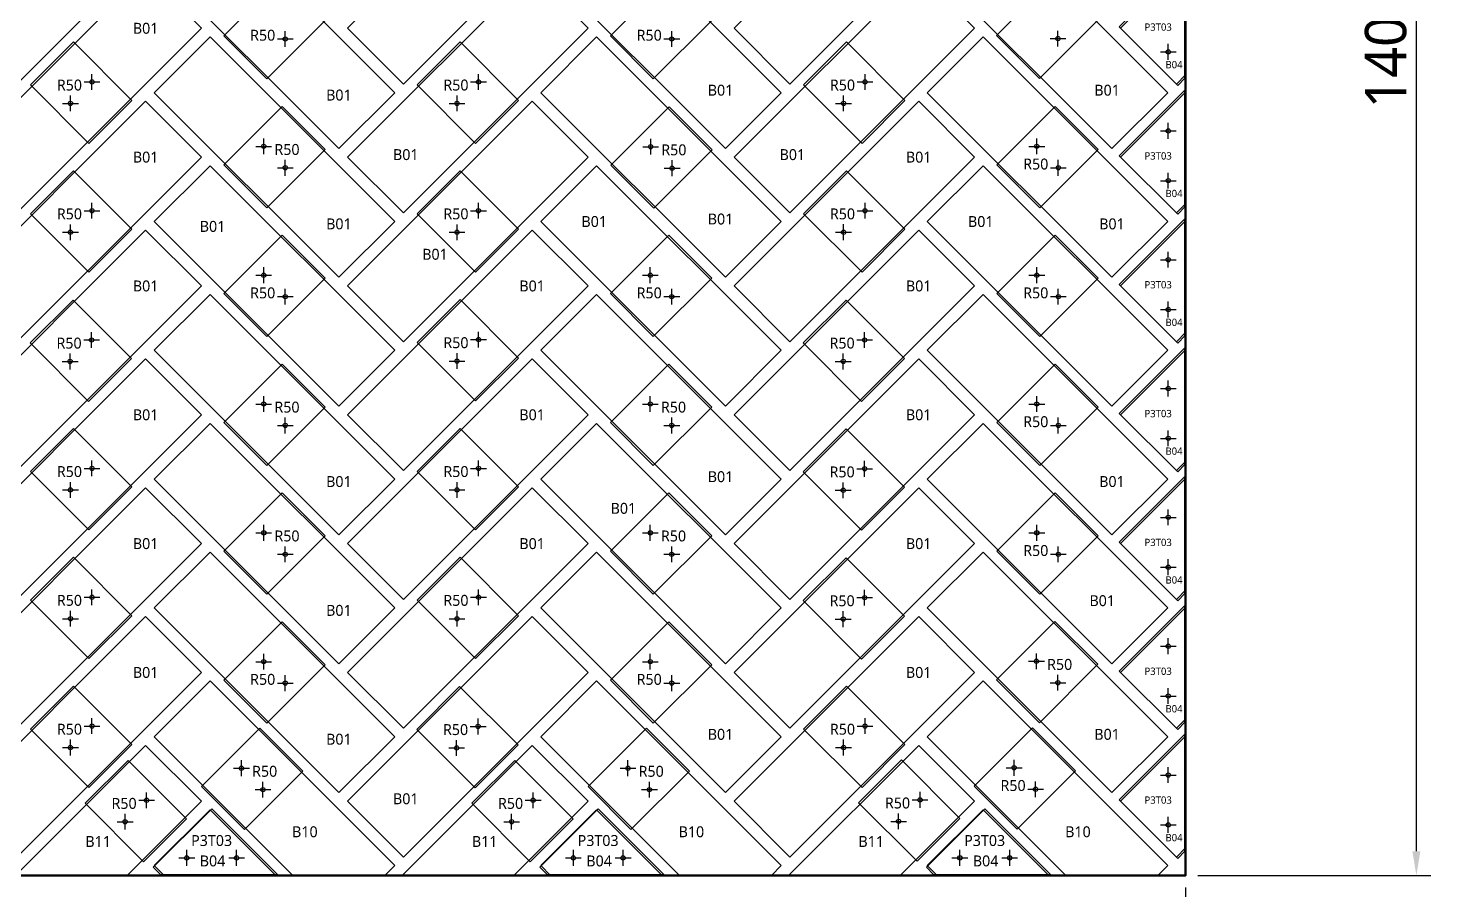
# Model space of a CAD drawing. Header units: millimetres. Extents: x -190 to 7814, y -8114 to 208.
# Drawn here: x 5692 to 6847, y -2967 to -2258 of the extents above; entities that cross this region are included whole.
import ezdxf
from ezdxf.enums import TextEntityAlignment as Align

# ---------------------------------------------------------------- set-up
doc = ezdxf.new("R2010")
doc.units = ezdxf.units.MM
for name, color, linetype in [('BOARD', 7, 'Continuous'), ('DIM', 8, 'Continuous'), ('P3_CLIP_PK_3T03', 34, 'Continuous'), ('P3_CLIP_R50', 3, 'Continuous'), ('P3_HOLE', 1, 'Continuous'), ('P3_SLIP', 7, 'Continuous'), ('P3_TXT_B', 7, 'Continuous')]:
    doc.layers.add(name, color=color, linetype=linetype)
doc.styles.add('CN', font='msyh.ttc')
doc.dimstyles.new('MM', dxfattribs={"dimtxt": 34, "dimasz": 20, "dimexe": 12, "dimexo": 10, "dimgap": 8, "dimtad": 1, "dimdec": 1, "dimdsep": 46, "dimtxsty": 'CN', "dimcen": 2.5, "dimazin": 3, "dimtfac": 1, "dimtmove": 0, "dimatfit": 3})

msp = doc.modelspace()

# ---------------------------------------------------------------- linework, layer by layer
at = {"layer": 'BOARD', "lineweight": 50}
msp.add_lwpolyline([(5145, -2955.5), (6645, -2955.5), (6645, -1554), (5145, -1554)], close=True, dxfattribs=at)
at = {"layer": 'P3_CLIP_PK_3T03'}
for points in [[(6644.5, -2299.01), (6644.5, -2202.85), (6590.44, -2256.91), (6638.52, -2304.99)], [(6644.5, -2405.07), (6644.5, -2308.91), (6590.44, -2362.97), (6638.52, -2411.05)], [(6644.5, -2511.14), (6644.5, -2414.98), (6590.44, -2469.04), (6638.52, -2517.12)], [(6644.5, -2617.21), (6644.5, -2521.05), (6590.44, -2575.11), (6638.52, -2623.19)], [(6644.5, -2723.27), (6644.5, -2627.11), (6590.44, -2681.17), (6638.52, -2729.25)], [(6644.5, -2829.34), (6644.5, -2733.18), (6590.44, -2787.24), (6638.52, -2835.32)], [(6644.5, -2935.41), (6644.5, -2839.24), (6590.44, -2893.3), (6638.52, -2941.39)], [(5801.21, -2954.72), (5897.37, -2954.72), (5843.31, -2900.66), (5795.23, -2948.74)], [(6119.41, -2954.72), (6215.57, -2954.72), (6161.51, -2900.66), (6113.43, -2948.74)], [(6437.6, -2954.72), (6533.77, -2954.71), (6479.7, -2900.66), (6431.62, -2948.74)]]:
    msp.add_lwpolyline(points, close=True, dxfattribs=at)
at = {"layer": 'P3_CLIP_R50'}
for points in [[(5936.72, -2251.6), (5901.36, -2216.25), (5853.28, -2264.33), (5888.64, -2299.69)], [(6254.92, -2251.6), (6219.56, -2216.25), (6171.48, -2264.33), (6206.83, -2299.69)], [(6572.8, -2251.29), (6537.44, -2215.93), (6489.36, -2264.01), (6524.72, -2299.37)], [(5777.62, -2317.36), (5742.27, -2352.72), (5694.18, -2304.64), (5729.54, -2269.28)], [(6095.82, -2317.36), (6060.46, -2352.72), (6012.38, -2304.64), (6047.73, -2269.28)], [(6414.02, -2317.36), (6378.66, -2352.72), (6330.58, -2304.64), (6365.93, -2269.28)], [(5936.72, -2357.67), (5901.36, -2322.31), (5853.28, -2370.4), (5888.64, -2405.75)], [(6255.23, -2357.99), (6219.88, -2322.63), (6171.79, -2370.71), (6207.15, -2406.07)], [(6573.11, -2357.67), (6537.76, -2322.32), (6489.68, -2370.4), (6525.03, -2405.75)], [(5777.62, -2423.43), (5742.27, -2458.79), (5694.18, -2410.7), (5729.54, -2375.35)], [(6095.82, -2423.43), (6060.46, -2458.78), (6012.38, -2410.7), (6047.73, -2375.35)], [(6414.01, -2423.43), (6378.66, -2458.78), (6330.58, -2410.7), (6365.93, -2375.35)], [(5936.72, -2463.73), (5901.36, -2428.38), (5853.28, -2476.46), (5888.64, -2511.82)], [(6254.92, -2463.73), (6219.56, -2428.38), (6171.48, -2476.46), (6206.83, -2511.82)], [(6573.12, -2463.73), (6537.76, -2428.38), (6489.68, -2476.46), (6525.03, -2511.82)], [(5777.31, -2529.81), (5741.95, -2565.17), (5693.87, -2517.09), (5729.22, -2481.73)], [(6095.82, -2529.5), (6060.46, -2564.85), (6012.38, -2516.77), (6047.74, -2481.41)], [(6413.7, -2529.81), (6378.34, -2565.17), (6330.26, -2517.09), (6365.62, -2481.73)], [(5936.72, -2569.8), (5901.36, -2534.45), (5853.28, -2582.53), (5888.64, -2617.88)], [(6254.92, -2569.8), (6219.56, -2534.45), (6171.48, -2582.53), (6206.83, -2617.88)], [(6573.11, -2569.8), (6537.76, -2534.45), (6489.68, -2582.53), (6525.03, -2617.88)], [(5777.62, -2635.56), (5742.27, -2670.92), (5694.18, -2622.83), (5729.54, -2587.48)], [(6095.82, -2635.56), (6060.46, -2670.92), (6012.38, -2622.83), (6047.73, -2587.48)], [(6413.7, -2635.88), (6378.34, -2671.23), (6330.26, -2623.15), (6365.62, -2587.79)], [(5936.72, -2675.87), (5901.36, -2640.51), (5853.28, -2688.6), (5888.64, -2723.95)], [(6254.92, -2675.87), (6219.56, -2640.51), (6171.48, -2688.6), (6206.83, -2723.95)], [(6573.11, -2675.87), (6537.76, -2640.51), (6489.68, -2688.6), (6525.03, -2723.95)], [(5777.62, -2741.63), (5742.27, -2776.98), (5694.18, -2728.9), (5729.54, -2693.55)], [(6095.82, -2741.63), (6060.46, -2776.98), (6012.38, -2728.9), (6047.73, -2693.54)], [(6413.7, -2741.94), (6378.34, -2777.3), (6330.26, -2729.22), (6365.62, -2693.86)], [(5936.72, -2781.93), (5901.36, -2746.58), (5853.28, -2794.66), (5888.64, -2830.02)], [(6254.92, -2781.93), (6219.56, -2746.58), (6171.48, -2794.66), (6206.83, -2830.02)], [(6572.8, -2781.62), (6537.44, -2746.26), (6489.36, -2794.34), (6524.72, -2829.7)], [(5777.62, -2847.7), (5742.27, -2883.05), (5694.18, -2834.97), (5729.54, -2799.61)], [(6095.5, -2848.01), (6060.15, -2883.37), (6012.06, -2835.28), (6047.42, -2799.93)], [(6414.02, -2847.69), (6378.66, -2883.05), (6330.58, -2834.97), (6365.93, -2799.61)], [(5918.35, -2869.63), (5882.99, -2834.27), (5834.91, -2882.36), (5870.27, -2917.71)], [(6236.55, -2869.63), (6201.19, -2834.27), (6153.11, -2882.36), (6188.46, -2917.71)], [(6554.43, -2869.31), (6519.07, -2833.96), (6470.99, -2882.04), (6506.34, -2917.4)], [(5822.59, -2908.78), (5787.24, -2944.14), (5739.16, -2896.06), (5774.51, -2860.7)], [(6140.79, -2908.78), (6105.44, -2944.14), (6057.35, -2896.06), (6092.71, -2860.7)], [(6459.31, -2908.47), (6423.95, -2943.82), (6375.87, -2895.74), (6411.22, -2860.38)]]:
    msp.add_lwpolyline(points, close=True, dxfattribs=at)
at = {"layer": 'P3_HOLE'}
for p, q in [((5903.84, -2273.31), (5903.84, -2260.31)), ((6222.04, -2273.31), (6222.04, -2260.31)), ((6539.92, -2272.99), (6539.92, -2259.99)), ((5897.34, -2266.81), (5910.34, -2266.81)), ((6215.54, -2266.81), (6228.54, -2266.81)), ((6533.42, -2266.49), (6546.42, -2266.49)), ((6630.75, -2283.91), (6630.75, -2270.91)), ((6624.25, -2277.41), (6637.25, -2277.41)), ((5744.74, -2308.66), (5744.74, -2295.66)), ((6062.94, -2308.66), (6062.94, -2295.66)), ((6381.14, -2308.66), (6381.14, -2295.66)), ((5738.24, -2302.16), (5751.24, -2302.16)), ((6056.44, -2302.16), (6069.44, -2302.16)), ((6374.64, -2302.16), (6387.64, -2302.16)), ((5720.56, -2319.84), (5733.56, -2319.84)), ((5727.06, -2326.34), (5727.06, -2313.34)), ((6038.76, -2319.84), (6051.76, -2319.84)), ((6045.26, -2326.34), (6045.26, -2313.34)), ((6356.96, -2319.84), (6369.96, -2319.84)), ((6363.46, -2326.34), (6363.46, -2313.34)), ((6624.25, -2342.46), (6637.25, -2342.46)), ((6630.75, -2348.96), (6630.75, -2335.96)), ((5879.66, -2355.19), (5892.66, -2355.19)), ((5886.16, -2361.69), (5886.16, -2348.69)), ((6198.17, -2355.51), (6211.17, -2355.51)), ((6204.67, -2362.01), (6204.67, -2349.01)), ((6516.06, -2355.2), (6529.06, -2355.2)), ((6522.56, -2361.7), (6522.56, -2348.7)), ((5903.84, -2379.37), (5903.84, -2366.37)), ((6222.35, -2379.69), (6222.35, -2366.69)), ((6540.23, -2379.37), (6540.23, -2366.37)), ((5897.34, -2372.87), (5910.34, -2372.87)), ((6215.85, -2373.19), (6228.85, -2373.19)), ((6533.73, -2372.87), (6546.73, -2372.87)), ((6630.75, -2389.97), (6630.75, -2376.97)), ((6624.25, -2383.47), (6637.25, -2383.47)), ((5744.74, -2414.73), (5744.74, -2401.73)), ((6062.93, -2414.72), (6062.93, -2401.72)), ((6381.13, -2414.73), (6381.13, -2401.73)), ((5738.24, -2408.23), (5751.24, -2408.23)), ((6056.43, -2408.22), (6069.43, -2408.22)), ((6374.63, -2408.23), (6387.63, -2408.23)), ((5727.06, -2432.41), (5727.06, -2419.41)), ((6045.26, -2432.41), (6045.26, -2419.41)), ((6363.46, -2432.4), (6363.46, -2419.4)), ((5720.56, -2425.91), (5733.56, -2425.91)), ((6038.76, -2425.91), (6051.76, -2425.91)), ((6356.96, -2425.9), (6369.96, -2425.9)), ((6630.75, -2455.03), (6630.75, -2442.03)), ((5886.16, -2467.76), (5886.16, -2454.76)), ((6204.36, -2467.76), (6204.36, -2454.76)), ((6522.56, -2467.76), (6522.56, -2454.76)), ((6624.25, -2448.53), (6637.25, -2448.53)), ((5879.66, -2461.26), (5892.66, -2461.26)), ((6197.86, -2461.26), (6210.86, -2461.26)), ((6516.06, -2461.26), (6529.06, -2461.26)), ((5897.34, -2478.94), (5910.34, -2478.94)), ((5903.84, -2485.44), (5903.84, -2472.44)), ((6215.54, -2478.94), (6228.54, -2478.94)), ((6222.04, -2485.44), (6222.04, -2472.44)), ((6533.74, -2478.94), (6546.74, -2478.94)), ((6540.24, -2485.44), (6540.24, -2472.44)), ((6624.25, -2489.54), (6637.25, -2489.54)), ((6630.75, -2496.04), (6630.75, -2483.04)), ((5737.93, -2514.61), (5750.93, -2514.61)), ((5744.43, -2521.11), (5744.43, -2508.11)), ((6056.44, -2514.29), (6069.44, -2514.29)), ((6062.94, -2520.79), (6062.94, -2507.79)), ((6374.32, -2514.61), (6387.32, -2514.61)), ((6380.82, -2521.11), (6380.82, -2508.11)), ((5726.75, -2538.79), (5726.75, -2525.79)), ((6045.26, -2538.47), (6045.26, -2525.47)), ((6363.14, -2538.79), (6363.14, -2525.79)), ((5720.25, -2532.29), (5733.25, -2532.29)), ((6038.76, -2531.97), (6051.76, -2531.97)), ((6356.64, -2532.29), (6369.64, -2532.29)), ((6630.75, -2561.1), (6630.75, -2548.1)), ((5886.16, -2573.83), (5886.16, -2560.83)), ((6204.36, -2573.83), (6204.36, -2560.83)), ((6522.56, -2573.83), (6522.56, -2560.83)), ((6624.25, -2554.6), (6637.25, -2554.6)), ((5879.66, -2567.33), (5892.66, -2567.33)), ((6197.86, -2567.33), (6210.86, -2567.33)), ((6516.06, -2567.33), (6529.06, -2567.33)), ((5897.34, -2585), (5910.34, -2585)), ((5903.84, -2591.5), (5903.84, -2578.5)), ((6215.54, -2585), (6228.54, -2585)), ((6222.04, -2591.5), (6222.04, -2578.5)), ((6533.73, -2585), (6546.73, -2585)), ((6540.23, -2591.5), (6540.23, -2578.5)), ((6624.25, -2595.61), (6637.25, -2595.61)), ((6630.75, -2602.11), (6630.75, -2589.11)), ((5738.24, -2620.36), (5751.24, -2620.36)), ((5744.74, -2626.86), (5744.74, -2613.86)), ((6056.44, -2620.36), (6069.44, -2620.36)), ((6062.94, -2626.86), (6062.94, -2613.86)), ((6374.32, -2620.67), (6387.32, -2620.67)), ((6380.82, -2627.17), (6380.82, -2614.17)), ((5727.06, -2644.54), (5727.06, -2631.54)), ((6045.26, -2644.54), (6045.26, -2631.54)), ((6363.14, -2644.85), (6363.14, -2631.85)), ((5720.56, -2638.04), (5733.56, -2638.04)), ((6038.76, -2638.04), (6051.76, -2638.04)), ((6356.64, -2638.35), (6369.64, -2638.35)), ((6630.75, -2667.16), (6630.75, -2654.16)), ((5886.16, -2679.89), (5886.16, -2666.89)), ((6204.36, -2679.89), (6204.36, -2666.89)), ((6522.56, -2679.89), (6522.56, -2666.89)), ((6624.25, -2660.66), (6637.25, -2660.66)), ((5879.66, -2673.39), (5892.66, -2673.39)), ((6197.86, -2673.39), (6210.86, -2673.39)), ((6516.06, -2673.39), (6529.06, -2673.39)), ((5903.84, -2697.57), (5903.84, -2684.57)), ((6222.04, -2697.57), (6222.04, -2684.57)), ((6540.23, -2697.57), (6540.23, -2684.57)), ((5897.34, -2691.07), (5910.34, -2691.07)), ((6215.54, -2691.07), (6228.54, -2691.07)), ((6533.73, -2691.07), (6546.73, -2691.07)), ((6624.25, -2701.67), (6637.25, -2701.67)), ((6630.75, -2708.17), (6630.75, -2695.17)), ((5744.74, -2732.92), (5744.74, -2719.92)), ((6062.94, -2732.92), (6062.94, -2719.92)), ((6380.82, -2733.24), (6380.82, -2720.24)), ((5738.24, -2726.42), (5751.24, -2726.42)), ((6056.44, -2726.42), (6069.44, -2726.42)), ((6374.32, -2726.74), (6387.32, -2726.74)), ((5720.57, -2744.11), (5733.57, -2744.11)), ((5727.07, -2750.61), (5727.07, -2737.61)), ((6038.76, -2744.1), (6051.76, -2744.1)), ((6045.26, -2750.6), (6045.26, -2737.6)), ((6356.64, -2744.42), (6369.64, -2744.42)), ((6363.14, -2750.92), (6363.14, -2737.92)), ((6624.25, -2766.73), (6637.25, -2766.73)), ((6630.75, -2773.23), (6630.75, -2760.23)), ((5879.66, -2779.46), (5892.66, -2779.46)), ((5886.16, -2785.96), (5886.16, -2772.96)), ((6197.86, -2779.46), (6210.86, -2779.46)), ((6204.36, -2785.96), (6204.36, -2772.96)), ((6515.74, -2779.14), (6528.74, -2779.14)), ((6522.24, -2785.64), (6522.24, -2772.64)), ((5903.84, -2803.64), (5903.84, -2790.64)), ((6222.04, -2803.64), (6222.04, -2790.64)), ((6539.92, -2803.32), (6539.92, -2790.32)), ((5897.34, -2797.14), (5910.34, -2797.14)), ((6215.54, -2797.14), (6228.54, -2797.14)), ((6533.42, -2796.82), (6546.42, -2796.82)), ((6630.75, -2814.24), (6630.75, -2801.24)), ((6624.25, -2807.74), (6637.25, -2807.74)), ((5744.74, -2838.99), (5744.74, -2825.99)), ((6062.62, -2839.31), (6062.62, -2826.31)), ((6381.14, -2838.99), (6381.14, -2825.99)), ((5738.24, -2832.49), (5751.24, -2832.49)), ((6056.12, -2832.81), (6069.12, -2832.81)), ((6374.64, -2832.49), (6387.64, -2832.49)), ((5720.56, -2850.17), (5733.56, -2850.17)), ((5727.06, -2856.67), (5727.06, -2843.67)), ((6038.44, -2850.49), (6051.44, -2850.49)), ((6044.94, -2856.99), (6044.94, -2843.99)), ((6356.96, -2850.17), (6369.96, -2850.17)), ((6363.46, -2856.67), (6363.46, -2843.67)), ((5867.79, -2873.65), (5867.79, -2860.65)), ((6185.99, -2873.65), (6185.99, -2860.65)), ((6503.87, -2873.34), (6503.87, -2860.34)), ((5861.29, -2867.15), (5874.29, -2867.15)), ((6179.49, -2867.15), (6192.49, -2867.15)), ((6497.37, -2866.84), (6510.37, -2866.84)), ((6624.25, -2872.8), (6637.25, -2872.8)), ((6630.75, -2879.3), (6630.75, -2866.3)), ((5789.72, -2900.08), (5789.72, -2887.08)), ((5878.97, -2884.83), (5891.97, -2884.83)), ((5885.47, -2891.33), (5885.47, -2878.33)), ((6107.91, -2900.08), (6107.91, -2887.08)), ((6197.17, -2884.83), (6210.17, -2884.83)), ((6203.67, -2891.33), (6203.67, -2878.33)), ((6426.43, -2899.76), (6426.43, -2886.76)), ((6515.05, -2884.52), (6528.05, -2884.52)), ((6521.55, -2891.02), (6521.55, -2878.02)), ((5783.22, -2893.58), (5796.22, -2893.58)), ((6101.41, -2893.58), (6114.41, -2893.58)), ((6419.93, -2893.26), (6432.93, -2893.26)), ((5772.03, -2917.76), (5772.03, -2904.76)), ((6090.23, -2917.76), (6090.23, -2904.76)), ((6408.75, -2917.44), (6408.75, -2904.44)), ((6630.74, -2920.31), (6630.74, -2907.31)), ((5765.53, -2911.26), (5778.53, -2911.26)), ((6083.73, -2911.26), (6096.73, -2911.26)), ((6402.25, -2910.94), (6415.25, -2910.94)), ((6624.24, -2913.81), (6637.24, -2913.81)), ((5816.31, -2940.97), (5829.31, -2940.97)), ((5822.81, -2947.47), (5822.81, -2934.47)), ((5857.32, -2940.97), (5870.32, -2940.97)), ((5863.82, -2947.47), (5863.82, -2934.47)), ((6134.51, -2940.97), (6147.51, -2940.97)), ((6141.01, -2947.47), (6141.01, -2934.47)), ((6175.52, -2940.97), (6188.52, -2940.97)), ((6182.02, -2947.47), (6182.02, -2934.47)), ((6452.7, -2940.96), (6465.7, -2940.96)), ((6459.2, -2947.46), (6459.2, -2934.46)), ((6493.71, -2940.96), (6506.71, -2940.96)), ((6500.21, -2947.46), (6500.21, -2934.46))]:
    msp.add_line(p, q, dxfattribs=at)
for centre in [(5903.84, -2266.81), (6222.04, -2266.81), (6539.92, -2266.49), (6630.75, -2277.41), (5744.74, -2302.16), (6062.94, -2302.16), (6381.14, -2302.16), (5727.06, -2319.84), (6045.26, -2319.84), (6363.46, -2319.84), (6630.75, -2342.46), (5886.16, -2355.19), (6204.67, -2355.51), (6522.56, -2355.2), (5903.84, -2372.87), (6222.35, -2373.19), (6540.23, -2372.87), (6630.75, -2383.47), (5744.74, -2408.23), (6062.93, -2408.22), (6381.13, -2408.23), (5727.06, -2425.91), (6045.26, -2425.91), (6363.46, -2425.9), (6630.75, -2448.53), (5886.16, -2461.26), (6204.36, -2461.26), (6522.56, -2461.26), (5903.84, -2478.94), (6222.04, -2478.94), (6540.24, -2478.94), (6630.75, -2489.54), (5744.43, -2514.61), (6062.94, -2514.29), (6380.82, -2514.61), (5726.75, -2532.29), (6045.26, -2531.97), (6363.14, -2532.29), (6630.75, -2554.6), (5886.16, -2567.33), (6204.36, -2567.33), (6522.56, -2567.33), (5903.84, -2585), (6222.04, -2585), (6540.23, -2585), (6630.75, -2595.61), (5744.74, -2620.36), (6062.94, -2620.36), (6380.82, -2620.67), (5727.06, -2638.04), (6045.26, -2638.04), (6363.14, -2638.35), (6630.75, -2660.66), (5886.16, -2673.39), (6204.36, -2673.39), (6522.56, -2673.39), (5903.84, -2691.07), (6222.04, -2691.07), (6540.23, -2691.07), (6630.75, -2701.67), (5744.74, -2726.42), (6062.94, -2726.42), (6380.82, -2726.74), (5727.07, -2744.11), (6045.26, -2744.1), (6363.14, -2744.42), (6630.75, -2766.73), (5886.16, -2779.46), (6204.36, -2779.46), (6522.24, -2779.14), (5903.84, -2797.14), (6222.04, -2797.14), (6539.92, -2796.82), (6630.75, -2807.74), (5744.74, -2832.49), (6062.62, -2832.81), (6381.14, -2832.49), (5727.06, -2850.17), (6044.94, -2850.49), (6363.46, -2850.17), (5867.79, -2867.15), (6185.99, -2867.15), (6503.87, -2866.84), (6630.75, -2872.8), (5885.47, -2884.83), (6203.67, -2884.83), (6521.55, -2884.52), (5789.72, -2893.58), (6107.91, -2893.58), (6426.43, -2893.26), (5772.03, -2911.26), (6090.23, -2911.26), (6408.75, -2910.94), (6630.74, -2913.81), (5822.81, -2940.97), (5863.82, -2940.97), (6141.01, -2940.97), (6182.02, -2940.97), (6459.2, -2940.96), (6500.21, -2940.96)]:
    msp.add_circle(centre, 1.75, dxfattribs=at)
at = {"layer": 'P3_SLIP'}
for points in [[(5834.9, -2151.9), (5788.93, -2105.94), (5636.91, -2257.97), (5682.87, -2303.93)], [(6153.09, -2151.9), (6107.13, -2105.94), (5955.1, -2257.97), (6001.07, -2303.93)], [(6471.29, -2151.9), (6425.33, -2105.94), (6273.3, -2257.97), (6319.26, -2303.93)], [(5993.99, -2311), (5841.97, -2158.97), (5796.01, -2204.93), (5948.03, -2356.96)], [(6312.19, -2311), (6160.17, -2158.97), (6114.2, -2204.93), (6266.23, -2356.96)], [(6630.39, -2311), (6478.36, -2158.97), (6432.4, -2204.93), (6584.43, -2356.96)], [(6645, -2296.39), (6645, -2204.47), (6591.5, -2257.97), (6637.46, -2303.93)], [(5834.9, -2257.97), (5788.93, -2212.01), (5636.91, -2364.03), (5682.87, -2409.99)], [(6153.09, -2257.97), (6107.13, -2212.01), (5955.1, -2364.03), (6001.07, -2409.99)], [(6471.29, -2257.97), (6425.33, -2212.01), (6273.3, -2364.03), (6319.26, -2409.99)], [(5993.99, -2417.07), (5841.97, -2265.04), (5796.01, -2311), (5948.03, -2463.03)], [(6312.19, -2417.07), (6160.17, -2265.04), (6114.2, -2311), (6266.23, -2463.03)], [(6630.39, -2417.07), (6478.36, -2265.04), (6432.4, -2311), (6584.43, -2463.03)], [(5834.9, -2364.03), (5788.93, -2318.07), (5636.91, -2470.1), (5682.87, -2516.06)], [(6153.09, -2364.03), (6107.13, -2318.07), (5955.1, -2470.1), (6001.07, -2516.06)], [(6471.29, -2364.03), (6425.33, -2318.07), (6273.3, -2470.1), (6319.26, -2516.06)], [(6645, -2402.46), (6645, -2310.53), (6591.5, -2364.03), (6637.46, -2409.99)], [(5993.99, -2523.13), (5841.97, -2371.1), (5796.01, -2417.07), (5948.03, -2569.09)], [(6312.19, -2523.13), (6160.17, -2371.1), (6114.2, -2417.07), (6266.23, -2569.09)], [(6630.39, -2523.13), (6478.36, -2371.1), (6432.4, -2417.07), (6584.43, -2569.09)], [(5834.9, -2470.1), (5788.93, -2424.14), (5636.91, -2576.17), (5682.87, -2622.13)], [(6153.09, -2470.1), (6107.13, -2424.14), (5955.1, -2576.17), (6001.07, -2622.13)], [(6471.29, -2470.1), (6425.33, -2424.14), (6273.3, -2576.17), (6319.26, -2622.13)], [(6645, -2508.52), (6645, -2416.6), (6591.5, -2470.1), (6637.46, -2516.06)], [(5993.99, -2629.2), (5841.97, -2477.17), (5796.01, -2523.13), (5948.03, -2675.16)], [(6312.19, -2629.2), (6160.17, -2477.17), (6114.2, -2523.13), (6266.23, -2675.16)], [(6630.39, -2629.2), (6478.36, -2477.17), (6432.4, -2523.13), (6584.43, -2675.16)], [(6645, -2614.59), (6645, -2522.67), (6591.5, -2576.17), (6637.46, -2622.13)], [(5834.9, -2576.17), (5788.93, -2530.2), (5636.91, -2682.23), (5682.87, -2728.19)], [(6153.09, -2576.17), (6107.13, -2530.2), (5955.1, -2682.23), (6001.07, -2728.19)], [(6471.29, -2576.17), (6425.33, -2530.2), (6273.3, -2682.23), (6319.26, -2728.19)], [(5993.99, -2735.26), (5841.97, -2583.24), (5796.01, -2629.2), (5948.03, -2781.23)], [(6312.19, -2735.26), (6160.17, -2583.24), (6114.2, -2629.2), (6266.23, -2781.23)], [(6630.39, -2735.26), (6478.36, -2583.24), (6432.4, -2629.2), (6584.43, -2781.23)], [(6645, -2720.66), (6645, -2628.73), (6591.5, -2682.23), (6637.46, -2728.19)], [(5834.9, -2682.23), (5788.93, -2636.27), (5636.91, -2788.3), (5682.87, -2834.26)], [(6153.09, -2682.23), (6107.13, -2636.27), (5955.1, -2788.3), (6001.07, -2834.26)], [(6471.29, -2682.23), (6425.33, -2636.27), (6273.3, -2788.3), (6319.26, -2834.26)], [(5993.99, -2841.33), (5841.97, -2689.3), (5796.01, -2735.26), (5948.03, -2887.29)], [(6312.19, -2841.33), (6160.17, -2689.3), (6114.2, -2735.26), (6266.23, -2887.29)], [(6630.39, -2841.33), (6478.36, -2689.3), (6432.4, -2735.26), (6584.43, -2887.29)], [(6645, -2826.72), (6645, -2734.8), (6591.5, -2788.3), (6637.46, -2834.26)], [(5834.9, -2788.3), (5788.93, -2742.34), (5636.91, -2894.36), (5682.87, -2940.33)], [(6153.09, -2788.3), (6107.13, -2742.34), (5955.1, -2894.36), (6001.07, -2940.33)], [(6471.29, -2788.3), (6425.33, -2742.34), (6273.3, -2894.36), (6319.26, -2940.33)], [(5985.89, -2955.5), (5993.99, -2947.4), (5841.97, -2795.37), (5796.01, -2841.33), (5910.17, -2955.5)], [(6304.09, -2955.5), (6312.19, -2947.4), (6160.17, -2795.37), (6114.2, -2841.33), (6228.37, -2955.5)], [(6622.29, -2955.5), (6630.39, -2947.4), (6478.36, -2795.37), (6432.4, -2841.33), (6546.57, -2955.5)], [(6645, -2932.79), (6645, -2840.86), (6591.5, -2894.36), (6637.46, -2940.33)], [(5773.76, -2955.5), (5834.9, -2894.36), (5788.93, -2848.4), (5681.84, -2955.5)], [(6091.96, -2955.5), (6153.09, -2894.36), (6107.13, -2848.4), (6000.03, -2955.5)], [(6410.16, -2955.5), (6471.29, -2894.36), (6425.33, -2848.4), (6318.23, -2955.5)], [(5896.03, -2955.5), (5841.97, -2901.43), (5796.01, -2947.4), (5804.11, -2955.5)], [(6214.23, -2955.5), (6160.17, -2901.43), (6114.2, -2947.4), (6122.31, -2955.5)], [(6532.43, -2955.5), (6478.36, -2901.43), (6432.4, -2947.4), (6440.51, -2955.5)]]:
    msp.add_lwpolyline(points, close=True, dxfattribs=at)

# ---------------------------------------------------------------- texts
at = {"layer": 'P3_CLIP_PK_3T03', "style": 'CN'}
for height, p in [(6, (6622.44, -2256.99)), (6, (6622.44, -2363.05)), (6, (6622.44, -2469.12)), (6, (6622.44, -2575.19)), (6, (6622.44, -2681.25)), (6, (6622.44, -2787.32)), (6, (6622.44, -2893.39)), (9, (5843.23, -2926.72)), (9, (6161.43, -2926.72)), (9, (6479.62, -2926.72))]:
    msp.add_text('P3T03', height=height, dxfattribs=at).set_placement(p, align=Align.MIDDLE_CENTER)
at = {"layer": 'P3_CLIP_R50', "style": 'CN'}
for p in [(5885.28, -2263.69), (6203.48, -2263.69), (5726.18, -2304.72), (6044.38, -2304.72), (6362.58, -2304.72), (5905.28, -2357.75), (6223.79, -2358.07), (6521.68, -2369.75), (5726.18, -2410.79), (6044.38, -2410.78), (6362.58, -2410.78), (5885.28, -2475.82), (6203.48, -2475.82), (6521.68, -2475.82), (5725.87, -2517.17), (6044.38, -2516.85), (6362.26, -2517.17), (5905.28, -2569.88), (6223.48, -2569.88), (6521.68, -2581.88), (5726.18, -2622.92), (6044.38, -2622.92), (6362.26, -2623.23), (5905.28, -2675.95), (6223.48, -2675.95), (6521.68, -2687.95), (5726.18, -2728.98), (6044.38, -2728.98), (6362.26, -2729.3), (6541.36, -2781.7), (5885.28, -2794.02), (6203.48, -2794.02), (5726.18, -2835.05), (6044.06, -2835.37), (6362.58, -2835.05), (5886.91, -2869.71), (6205.11, -2869.71), (6502.99, -2881.4), (5771.16, -2896.14), (6089.35, -2896.14), (6407.87, -2895.82)]:
    msp.add_text('R50', height=9, dxfattribs=at).set_placement(p, align=Align.MIDDLE_CENTER)
at = {"layer": 'P3_TXT_B', "style": 'CN'}
for s, height, p in [('B01', 9, (5788.91, -2257.99)), ('B04', 6, (6635.5, -2287.93)), ('B01', 9, (5948.01, -2312.96)), ('B01', 9, (6262.2, -2308.96)), ('B01', 9, (6580.4, -2308.96)), ('B01', 9, (5788.91, -2364.06)), ('B01', 9, (6003.1, -2361.99)), ('B01', 9, (6321.3, -2361.99)), ('B01', 9, (6425.3, -2364.06)), ('B04', 6, (6635.5, -2393.99)), ('B01', 9, (6158.2, -2417.09)), ('B01', 9, (6262.2, -2415.03)), ('B01', 9, (6476.4, -2417.09)), ('B01', 9, (5844.01, -2421.09)), ('B01', 9, (5948.01, -2419.03)), ('B01', 9, (6584.4, -2419.03)), ('B01', 9, (6027.1, -2444.06)), ('B01', 9, (5788.91, -2470.13)), ('B01', 9, (6107.1, -2470.13)), ('B01', 9, (6425.3, -2470.13)), ('B04', 6, (6635.5, -2500.06)), ('B01', 9, (5788.91, -2576.19)), ('B01', 9, (6107.1, -2576.19)), ('B01', 9, (6425.3, -2576.19)), ('B04', 6, (6635.5, -2606.13)), ('B01', 9, (5948.01, -2631.16)), ('B01', 9, (6262.2, -2627.16)), ('B01', 9, (6584.4, -2631.16)), ('B01', 9, (6182.2, -2653.23)), ('B01', 9, (5788.91, -2682.26)), ('B01', 9, (6107.1, -2682.26)), ('B01', 9, (6425.3, -2682.26)), ('B04', 6, (6635.5, -2712.19)), ('B01', 9, (6576.4, -2729.23)), ('B01', 9, (5948.01, -2737.23)), ('B01', 9, (5788.91, -2788.33)), ('B01', 9, (6425.3, -2788.33)), ('B04', 6, (6635.5, -2818.26)), ('B01', 9, (5948.01, -2843.29)), ('B01', 9, (6262.2, -2839.29)), ('B01', 9, (6580.4, -2839.29)), ('B01', 9, (6003.1, -2892.33)), ('B10', 9, (5920.01, -2919.5)), ('B10', 9, (6238.2, -2919.5)), ('B10', 9, (6556.4, -2919.5)), ('B04', 6, (6635.5, -2924.33)), ('B11', 9, (5749.84, -2927.5)), ('B11', 9, (6068.03, -2927.5)), ('B11', 9, (6386.23, -2927.5)), ('B04', 9, (5844.01, -2943.5)), ('B04', 9, (6162.2, -2943.5)), ('B04', 9, (6480.4, -2943.5))]:
    msp.add_text(s, height=height, dxfattribs=at).set_placement(p, align=Align.MIDDLE_CENTER)

# ---------------------------------------------------------------- dimensions: what is measured, and where the dimension line sits
at = {"layer": 'DIM'}
msp.add_linear_dim(base=(6835, -2955.5), p1=(6645, -2955.5), p2=(6645, -1554), angle=90, dimstyle='MM', dxfattribs=at).render()
msp.add_linear_dim(base=(5145, -3145.5), p1=(5145, -2955.5), p2=(6645, -2955.5), dimstyle='MM', dxfattribs=at).render()

doc.saveas('drawing.dxf')
